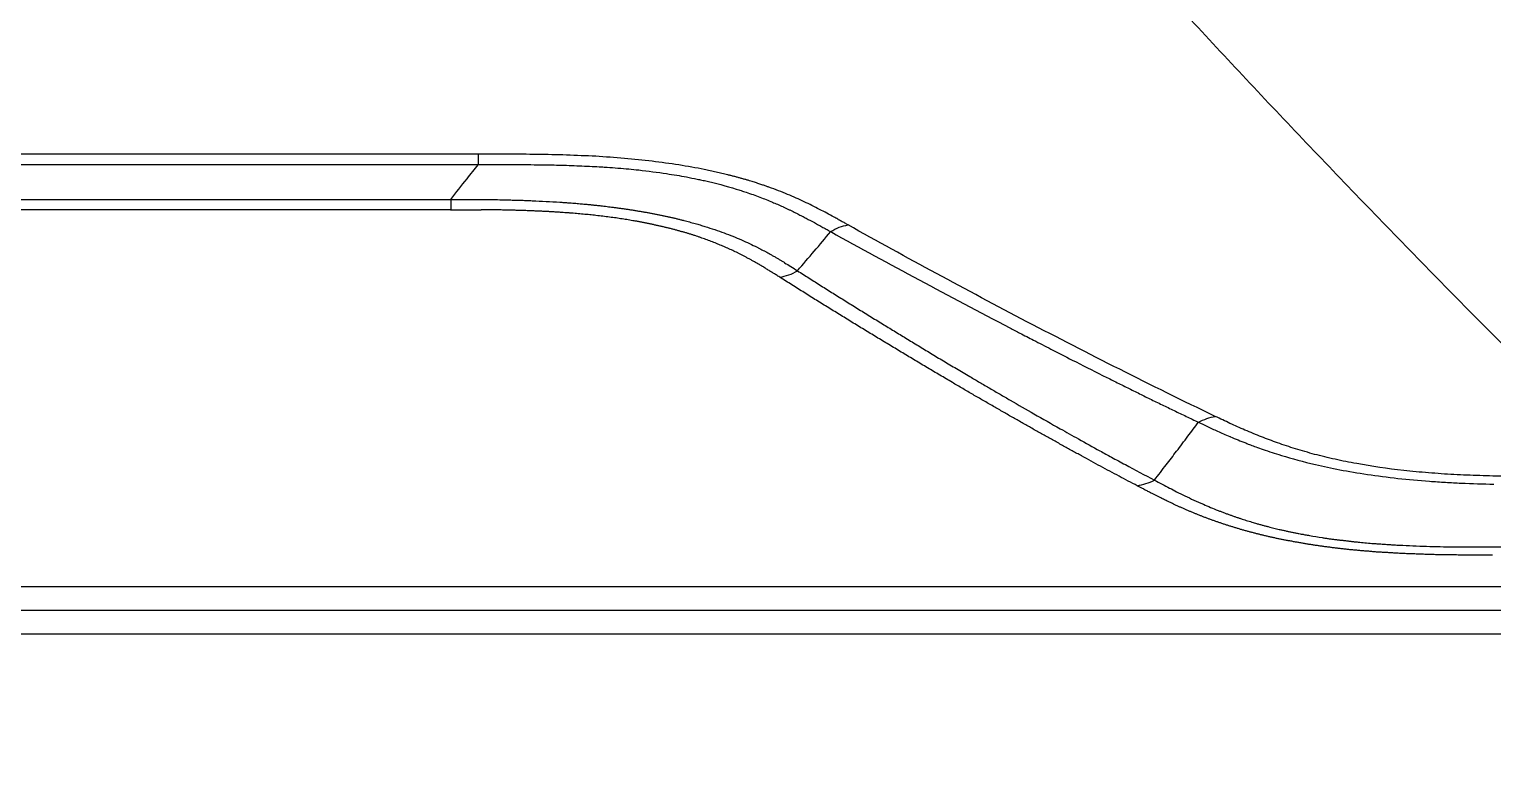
# Model space of a CAD drawing. Extents: x -50 to 28, y -10 to 124.
# Drawn here: x -9.83 to 0.22, y 8.64 to 13.71 of the extents above; entities that cross this region are included whole.
import ezdxf

# ---------------------------------------------------------------- set-up
doc = ezdxf.new("R2010")
doc.units = 0
doc.header["$MEASUREMENT"] = 0
doc.layers.add('GEOMETRY', color=2, linetype='Continuous', lineweight=25)

# ---------------------------------------------------------------- blocks, each defined once
blk = doc.blocks.new('2026 EXCURSION-ENTICE')
at = {"layer": 'GEOMETRY'}
for p, q in [((4.736, -66.073), (0, -66.073)), ((0, -66.145), (4.736, -66.145)), ((0, -66.384), (4.546, -66.384)), ((4.545, -66.455), (0, -66.455)), ((9.425, -68.436), (9.371, -68.409)), ((0, -69.045), (12.68, -69.045)), ((12.812, -69.211), (0, -69.211)), ((12.812, -69.374), (0, -69.374))]:
    blk.add_line(p, q, dxfattribs=at)
for points, knots in [([(36.859, -38.985), (36.859, -39.16), (36.859, -39.51), (36.859, -40.039), (36.859, -40.597), (36.859, -41.376), (36.858, -42.351), (36.855, -43.908), (36.846, -45.823), (36.821, -48.972), (36.769, -52.803), (36.678, -56.674), (36.579, -59.683), (36.498, -61.677), (36.42, -63.302), (36.353, -64.522), (36.286, -65.605), (36.213, -66.66), (36.126, -67.745), (36.035, -68.704), (35.97, -69.315), (35.938, -69.602), (35.924, -69.72), (35.913, -69.815), (35.904, -69.892), (35.896, -69.965), (35.867, -70.204), (35.796, -70.603), (35.662, -71.066), (35.528, -71.427), (35.412, -71.692), (35.284, -71.951), (35.095, -72.286), (34.826, -72.687), (34.456, -73.131), (34.042, -73.535), (33.588, -73.894), (33.1, -74.204), (32.582, -74.462), (32.13, -74.631), (31.76, -74.738), (31.526, -74.793), (31.337, -74.829), (31.218, -74.849), (31.123, -74.863), (31.057, -74.871), (30.985, -74.88), (30.842, -74.897), (30.622, -74.922), (30.243, -74.965), (29.765, -75.015), (29.193, -75.07), (28.615, -75.121), (27.863, -75.183), (26.899, -75.253), (25.76, -75.325), (24.592, -75.39), (22.878, -75.476), (20.508, -75.573), (17.428, -75.669), (14.538, -75.735), (11.889, -75.78), (10.038, -75.803), (8.533, -75.817), (7.442, -75.826), (6.273, -75.833), (4.745, -75.84), (3.208, -75.844), (1.667, -75.846), (0.492, -75.847), (-0.692, -75.847), (-1.866, -75.846), (-3.004, -75.844), (-3.751, -75.842), (-4.118, -75.841)], [0, 0, 0, 0, 0.007135, 0.014269, 0.02154, 0.029849, 0.046032, 0.061236, 0.093305, 0.124037, 0.189519, 0.249403, 0.281787, 0.312156, 0.330735, 0.348033, 0.361973, 0.37493, 0.391119, 0.406315, 0.414161, 0.41614, 0.418084, 0.419011, 0.420045, 0.421239, 0.422007, 0.429856, 0.437694, 0.441616, 0.445539, 0.449461, 0.453383, 0.461225, 0.469067, 0.476909, 0.484751, 0.492594, 0.500437, 0.50828, 0.512202, 0.516124, 0.518085, 0.520047, 0.521015, 0.52201, 0.522757, 0.523955, 0.527873, 0.531772, 0.53951, 0.547462, 0.55518, 0.563151, 0.578208, 0.59453, 0.609664, 0.62587, 0.664452, 0.706296, 0.751407, 0.782189, 0.814248, 0.826805, 0.843537, 0.858702, 0.8744, 0.905792, 0.921312, 0.937214, 0.953632, 0.969569, 0.985025, 1, 1, 1, 1]), ([(-4.118, -75.625), (-3.925, -75.625), (-3.733, -75.626), (-3.347, -75.627), (-3.155, -75.627), (-2.769, -75.628), (-2.576, -75.628), (-2.191, -75.629), (-1.998, -75.629), (-1.035, -75.63), (-0.265, -75.63), (0.698, -75.63), (0.89, -75.63), (1.275, -75.63), (1.468, -75.63), (1.853, -75.629), (2.046, -75.629), (2.432, -75.628), (2.626, -75.628), (3.011, -75.627), (3.204, -75.627), (3.589, -75.626), (3.782, -75.626), (4.359, -75.624), (4.744, -75.623), (5.322, -75.621), (5.515, -75.62), (5.9, -75.618), (6.093, -75.617), (6.478, -75.615), (6.67, -75.614), (6.959, -75.613), (7.055, -75.612), (7.176, -75.611), (7.2, -75.611), (7.247, -75.611), (7.269, -75.611), (7.312, -75.61), (7.332, -75.61), (7.369, -75.61), (7.386, -75.61), (7.433, -75.609), (7.461, -75.609), (7.515, -75.609), (7.542, -75.609), (7.59, -75.608), (7.607, -75.608), (7.644, -75.608), (7.664, -75.608), (7.707, -75.607), (7.729, -75.607), (7.776, -75.607), (7.801, -75.607), (8.017, -75.605), (8.21, -75.603), (8.787, -75.598), (9.172, -75.595), (10.328, -75.583), (11.099, -75.573), (12.641, -75.551), (13.412, -75.538), (14.953, -75.508), (15.724, -75.491), (17.263, -75.454), (18.033, -75.432), (19.572, -75.385), (20.341, -75.359), (21.495, -75.315), (21.88, -75.299), (22.648, -75.266), (23.032, -75.249), (23.608, -75.222), (23.8, -75.213), (24.184, -75.194), (24.376, -75.184), (24.664, -75.169), (24.76, -75.163), (24.95, -75.153), (25.046, -75.148), (25.238, -75.137), (25.334, -75.132), (25.526, -75.121), (25.622, -75.115), (26.486, -75.064), (27.253, -75.013), (28.402, -74.922), (28.785, -74.89), (29.358, -74.837), (29.549, -74.818), (29.836, -74.789), (29.979, -74.775), (30.146, -74.757), (30.23, -74.748), (30.266, -74.744), (30.289, -74.742), (30.301, -74.74), (30.325, -74.738), (30.336, -74.737), (30.353, -74.735), (30.364, -74.733), (30.376, -74.732), (30.406, -74.729), (30.43, -74.726), (30.502, -74.718), (30.549, -74.713), (30.645, -74.702), (30.692, -74.697), (30.788, -74.686), (30.835, -74.68), (30.895, -74.673), (30.907, -74.672), (30.931, -74.669), (30.942, -74.667), (30.965, -74.665), (30.977, -74.663), (31, -74.66), (31.012, -74.659), (31.047, -74.655), (31.07, -74.651), (31.115, -74.645), (31.138, -74.642), (31.253, -74.624), (31.344, -74.608), (31.616, -74.552), (31.795, -74.505), (32.148, -74.393), (32.322, -74.328), (32.831, -74.107), (33.155, -73.924), (33.759, -73.495), (34.039, -73.249), (34.541, -72.706), (34.764, -72.408), (35.144, -71.772), (35.301, -71.435), (35.482, -70.91), (35.533, -70.732), (35.596, -70.461), (35.615, -70.371), (35.639, -70.234), (35.647, -70.188), (35.657, -70.119), (35.661, -70.096), (35.667, -70.051), (35.67, -70.028), (35.676, -69.981), (35.679, -69.958), (35.684, -69.911), (35.687, -69.887), (35.696, -69.815), (35.701, -69.768), (35.718, -69.625), (35.729, -69.529), (35.76, -69.243), (35.781, -69.052), (35.878, -68.097), (35.944, -67.332), (36.03, -66.182), (36.056, -65.798), (36.105, -65.031), (36.128, -64.647), (36.193, -63.495), (36.232, -62.726), (36.302, -61.187), (36.333, -60.419), (36.389, -58.88), (36.414, -58.111), (36.46, -56.573), (36.48, -55.805), (36.516, -54.27), (36.532, -53.502), (36.56, -51.965), (36.572, -51.196), (36.588, -50.041), (36.593, -49.656), (36.602, -48.887), (36.606, -48.501), (36.614, -47.731), (36.617, -47.347), (36.623, -46.576), (36.626, -46.19), (36.631, -45.42), (36.633, -45.035), (36.636, -44.265), (36.638, -43.879), (36.64, -43.108), (36.641, -42.723), (36.642, -41.953), (36.643, -41.568), (36.643, -40.99), (36.643, -40.798), (36.643, -40.509), (36.643, -40.413), (36.643, -40.268), (36.643, -40.22), (36.643, -40.148), (36.643, -40.124), (36.643, -40.079), (36.643, -40.057), (36.643, -40.015), (36.643, -39.995), (36.643, -39.957), (36.643, -39.939), (36.643, -39.886), (36.643, -39.852), (36.643, -39.797), (36.643, -39.778), (36.643, -39.739), (36.643, -39.718), (36.643, -39.674), (36.643, -39.651), (36.643, -39.604), (36.643, -39.579), (36.643, -39.507), (36.643, -39.459), (36.643, -39.364), (36.643, -39.317), (36.643, -39.223), (36.643, -39.176), (36.643, -39.081), (36.643, -39.033), (36.643, -38.985)], [0, 0, 0, 0, 0.007812, 0.007812, 0.015625, 0.015625, 0.023437, 0.023437, 0.03125, 0.03125, 0.0625, 0.0625, 0.070312, 0.070312, 0.078125, 0.078125, 0.085937, 0.085937, 0.09375, 0.09375, 0.101562, 0.101562, 0.109375, 0.109375, 0.125, 0.125, 0.132812, 0.132812, 0.140625, 0.140625, 0.148437, 0.148437, 0.152344, 0.152344, 0.15332, 0.15332, 0.154297, 0.154297, 0.155273, 0.155273, 0.15625, 0.15625, 0.158203, 0.158203, 0.160156, 0.160156, 0.161133, 0.161133, 0.162109, 0.162109, 0.163086, 0.163086, 0.164062, 0.164062, 0.171875, 0.171875, 0.1875, 0.1875, 0.21875, 0.21875, 0.25, 0.25, 0.28125, 0.28125, 0.3125, 0.3125, 0.34375, 0.34375, 0.359375, 0.359375, 0.375, 0.375, 0.382812, 0.382812, 0.390625, 0.390625, 0.394531, 0.394531, 0.398437, 0.398437, 0.402344, 0.402344, 0.40625, 0.40625, 0.4375, 0.4375, 0.453125, 0.453125, 0.460937, 0.460937, 0.464844, 0.466797, 0.467773, 0.468262, 0.468262, 0.46875, 0.46875, 0.469238, 0.469238, 0.469482, 0.469727, 0.469727, 0.470703, 0.470703, 0.472656, 0.472656, 0.474609, 0.474609, 0.476562, 0.476562, 0.477051, 0.477051, 0.477539, 0.477539, 0.478027, 0.478027, 0.478516, 0.478516, 0.479492, 0.479492, 0.480469, 0.480469, 0.484375, 0.484375, 0.492187, 0.492187, 0.5, 0.5, 0.515625, 0.515625, 0.53125, 0.53125, 0.546875, 0.546875, 0.5625, 0.5625, 0.570312, 0.570312, 0.574219, 0.574219, 0.576172, 0.576172, 0.577148, 0.577148, 0.578125, 0.578125, 0.579102, 0.579102, 0.580078, 0.580078, 0.582031, 0.582031, 0.585937, 0.585937, 0.59375, 0.59375, 0.625, 0.625, 0.640625, 0.640625, 0.65625, 0.65625, 0.6875, 0.6875, 0.71875, 0.71875, 0.75, 0.75, 0.78125, 0.78125, 0.8125, 0.8125, 0.84375, 0.84375, 0.859375, 0.859375, 0.875, 0.875, 0.890625, 0.890625, 0.90625, 0.90625, 0.921875, 0.921875, 0.9375, 0.9375, 0.953125, 0.953125, 0.96875, 0.96875, 0.976562, 0.976562, 0.980469, 0.980469, 0.982422, 0.982422, 0.983398, 0.983398, 0.984375, 0.984375, 0.985352, 0.985352, 0.986328, 0.986328, 0.988281, 0.988281, 0.989258, 0.989258, 0.990234, 0.990234, 0.991211, 0.991211, 0.992187, 0.992187, 0.994141, 0.994141, 0.996094, 0.996094, 0.998047, 0.998047, 1, 1, 1, 1]), ([(0, -75.54), (0.179, -75.54), (0.448, -75.54), (0.739, -75.54), (0.862, -75.54), (0.896, -75.54), (0.918, -75.54), (0.93, -75.54), (0.952, -75.54), (0.964, -75.54), (0.989, -75.54), (1.003, -75.54), (1.043, -75.54), (1.072, -75.54), (1.112, -75.54), (1.125, -75.54), (1.149, -75.54), (1.161, -75.54), (1.194, -75.54), (1.217, -75.54), (1.284, -75.54), (1.329, -75.54), (1.463, -75.54), (1.553, -75.54), (1.821, -75.539), (2, -75.539), (2.538, -75.538), (2.896, -75.538), (3.434, -75.537), (3.613, -75.536), (3.973, -75.535), (4.153, -75.535), (4.512, -75.534), (4.691, -75.533), (5.05, -75.532), (5.229, -75.531), (5.588, -75.53), (5.768, -75.529), (6.128, -75.527), (6.307, -75.526), (6.666, -75.524), (6.845, -75.523), (7.047, -75.522), (7.069, -75.522), (7.114, -75.522), (7.136, -75.521), (7.202, -75.521), (7.245, -75.521), (7.308, -75.52), (7.329, -75.52), (7.372, -75.52), (7.394, -75.52), (7.438, -75.519), (7.461, -75.519), (7.506, -75.519), (7.886, -75.516), (8.267, -75.513), (9.343, -75.503), (10.061, -75.496), (11.497, -75.478), (12.215, -75.467), (13.652, -75.443), (14.37, -75.43), (15.805, -75.399), (16.523, -75.382), (17.419, -75.359), (17.598, -75.354), (17.867, -75.346), (17.957, -75.344), (18.091, -75.34), (18.136, -75.339), (18.225, -75.336), (18.269, -75.335), (18.357, -75.332), (18.401, -75.331), (18.489, -75.328), (18.534, -75.327), (18.623, -75.324), (18.668, -75.323), (18.758, -75.32), (18.982, -75.313), (19.206, -75.306), (20.102, -75.277), (20.818, -75.251), (22.252, -75.194), (22.968, -75.163), (24.043, -75.111), (24.401, -75.093), (25.117, -75.054), (25.475, -75.034), (26.55, -74.969), (27.266, -74.921), (28.697, -74.809), (29.412, -74.744), (30.149, -74.666), (30.171, -74.664), (30.216, -74.659), (30.238, -74.657), (30.283, -74.652), (30.306, -74.649), (30.35, -74.644), (30.373, -74.642), (30.417, -74.637), (30.44, -74.635), (30.484, -74.63), (30.507, -74.627), (30.552, -74.622), (30.575, -74.619), (30.62, -74.614), (30.642, -74.612), (30.709, -74.604), (30.754, -74.599), (30.81, -74.592), (30.821, -74.591), (30.843, -74.588), (30.854, -74.587), (30.875, -74.585), (30.886, -74.583), (30.908, -74.581), (30.919, -74.58), (30.941, -74.577), (30.953, -74.576), (30.969, -74.574), (30.975, -74.573), (30.986, -74.571), (30.992, -74.571), (31.002, -74.569), (31.008, -74.569), (31.019, -74.567), (31.025, -74.567), (31.042, -74.564), (31.053, -74.563), (31.111, -74.555), (31.156, -74.548), (31.383, -74.511), (31.563, -74.472), (31.919, -74.375), (32.094, -74.317), (32.609, -74.117), (32.938, -73.947), (33.554, -73.543), (33.84, -73.308), (34.359, -72.785), (34.59, -72.496), (34.988, -71.876), (35.154, -71.545), (35.349, -71.028), (35.406, -70.853), (35.464, -70.63), (35.475, -70.585), (35.496, -70.496), (35.506, -70.451), (35.525, -70.361), (35.533, -70.316), (35.55, -70.226), (35.557, -70.18), (35.571, -70.089), (35.577, -70.044), (35.589, -69.953), (35.594, -69.908), (35.61, -69.774), (35.62, -69.685), (35.635, -69.551), (35.641, -69.507), (35.65, -69.417), (35.655, -69.372), (35.67, -69.239), (35.68, -69.149), (35.764, -68.346), (35.828, -67.63), (35.912, -66.557), (35.938, -66.199), (35.987, -65.482), (36.009, -65.124), (36.052, -64.408), (36.072, -64.049), (36.11, -63.332), (36.129, -62.974), (36.163, -62.257), (36.18, -61.898), (36.203, -61.361), (36.211, -61.182), (36.222, -60.913), (36.226, -60.823), (36.233, -60.644), (36.236, -60.555), (36.247, -60.287), (36.254, -60.108), (36.267, -59.749), (36.274, -59.57), (36.293, -59.033), (36.305, -58.674), (36.34, -57.6), (36.361, -56.884), (36.418, -54.734), (36.448, -53.3), (36.483, -51.15), (36.494, -50.433), (36.507, -49.357), (36.511, -48.999), (36.519, -48.282), (36.522, -47.924), (36.529, -47.207), (36.531, -46.849), (36.537, -46.132), (36.539, -45.773), (36.545, -44.698), (36.548, -43.981), (36.552, -42.547), (36.553, -41.83), (36.553, -40.933), (36.553, -40.754), (36.553, -40.485), (36.553, -40.396), (36.553, -40.261), (36.553, -40.194), (36.553, -40.116), (36.553, -40.082), (36.553, -40.06), (36.553, -40.048), (36.553, -40.026), (36.553, -40.015), (36.553, -39.994), (36.553, -39.983), (36.553, -39.953), (36.553, -39.934), (36.553, -39.896), (36.553, -39.877), (36.553, -39.846), (36.553, -39.836), (36.553, -39.814), (36.553, -39.803), (36.553, -39.702), (36.553, -39.612), (36.553, -39.343), (36.553, -39.164), (36.553, -38.985)], [0, 0, 0, 0, 0.007812, 0.011719, 0.012695, 0.013184, 0.013184, 0.013672, 0.013672, 0.01416, 0.01416, 0.014648, 0.014648, 0.015625, 0.015625, 0.016113, 0.016113, 0.016602, 0.016602, 0.017578, 0.017578, 0.019531, 0.019531, 0.023437, 0.023437, 0.03125, 0.03125, 0.046875, 0.046875, 0.054687, 0.054687, 0.0625, 0.0625, 0.070312, 0.070312, 0.078125, 0.078125, 0.085937, 0.085937, 0.09375, 0.09375, 0.101562, 0.101562, 0.102539, 0.102539, 0.103516, 0.103516, 0.105469, 0.105469, 0.106445, 0.106445, 0.107422, 0.107422, 0.108398, 0.108398, 0.109375, 0.125, 0.125, 0.15625, 0.15625, 0.1875, 0.1875, 0.21875, 0.21875, 0.25, 0.25, 0.257812, 0.257812, 0.261719, 0.261719, 0.263672, 0.263672, 0.265625, 0.265625, 0.267578, 0.267578, 0.269531, 0.269531, 0.271484, 0.271484, 0.273437, 0.28125, 0.28125, 0.3125, 0.3125, 0.34375, 0.34375, 0.359375, 0.359375, 0.375, 0.375, 0.40625, 0.40625, 0.4375, 0.4375, 0.438477, 0.438477, 0.439453, 0.439453, 0.44043, 0.44043, 0.441406, 0.441406, 0.442383, 0.442383, 0.443359, 0.443359, 0.444336, 0.444336, 0.445312, 0.445312, 0.447266, 0.447266, 0.447754, 0.447754, 0.448242, 0.448242, 0.44873, 0.44873, 0.449219, 0.449219, 0.449707, 0.449707, 0.449951, 0.449951, 0.450195, 0.450195, 0.450439, 0.450439, 0.450684, 0.450684, 0.451172, 0.451172, 0.453125, 0.453125, 0.460937, 0.460937, 0.46875, 0.46875, 0.484375, 0.484375, 0.5, 0.5, 0.515625, 0.515625, 0.53125, 0.53125, 0.539062, 0.539062, 0.541016, 0.541016, 0.542969, 0.542969, 0.544922, 0.544922, 0.546875, 0.546875, 0.548828, 0.548828, 0.550781, 0.550781, 0.554687, 0.554687, 0.556641, 0.556641, 0.558594, 0.558594, 0.5625, 0.5625, 0.59375, 0.59375, 0.609375, 0.609375, 0.625, 0.625, 0.640625, 0.640625, 0.65625, 0.65625, 0.671875, 0.671875, 0.679687, 0.679687, 0.683594, 0.683594, 0.6875, 0.6875, 0.695312, 0.695312, 0.703125, 0.703125, 0.71875, 0.71875, 0.75, 0.75, 0.8125, 0.8125, 0.84375, 0.84375, 0.859375, 0.859375, 0.875, 0.875, 0.890625, 0.890625, 0.90625, 0.90625, 0.9375, 0.9375, 0.96875, 0.96875, 0.976562, 0.976562, 0.980469, 0.980469, 0.982422, 0.983398, 0.983887, 0.983887, 0.984375, 0.984375, 0.984863, 0.984863, 0.985352, 0.985352, 0.986328, 0.986328, 0.987305, 0.987305, 0.987793, 0.987793, 0.988281, 0.988281, 0.992187, 0.992187, 1, 1, 1, 1]), ([(0, -75.399), (0.255, -75.399), (0.758, -75.399), (1.505, -75.398), (2.236, -75.397), (2.949, -75.396), (3.646, -75.395), (4.481, -75.392), (5.425, -75.389), (6.856, -75.382), (9.405, -75.364), (12.989, -75.319), (16.595, -75.243), (19.404, -75.16), (21.198, -75.096), (22.609, -75.037), (23.696, -74.987), (24.764, -74.932), (25.851, -74.871), (26.912, -74.803), (27.994, -74.724), (29.052, -74.635), (29.944, -74.547), (30.511, -74.485), (30.779, -74.454), (30.911, -74.438), (31.046, -74.422), (31.223, -74.395), (31.443, -74.353), (31.791, -74.268), (32.218, -74.127), (32.708, -73.906), (33.173, -73.634), (33.607, -73.316), (34.006, -72.954), (34.364, -72.552), (34.678, -72.115), (34.944, -71.647), (35.125, -71.236), (35.243, -70.897), (35.318, -70.639), (35.379, -70.378), (35.414, -70.18), (35.434, -70.047), (35.442, -69.985), (35.45, -69.918), (35.461, -69.827), (35.475, -69.711), (35.495, -69.534), (35.52, -69.313), (35.576, -68.789), (35.654, -67.985), (35.744, -66.914), (35.823, -65.831), (35.89, -64.769), (35.95, -63.695), (36.004, -62.626), (36.054, -61.54), (36.113, -60.128), (36.177, -58.332), (36.259, -55.525), (36.335, -51.922), (36.379, -48.352), (36.4, -45.428), (36.409, -43.277), (36.412, -41.471), (36.412, -40.224), (36.411, -39.515), (36.411, -39.164), (36.411, -38.985)], [0, 0, 0, 0, 0.011101, 0.021959, 0.032572, 0.042941, 0.053066, 0.062947, 0.079322, 0.094251, 0.125331, 0.190435, 0.250486, 0.282601, 0.312909, 0.328779, 0.344158, 0.360326, 0.375407, 0.391619, 0.406655, 0.422722, 0.437903, 0.445751, 0.447588, 0.449629, 0.451566, 0.453521, 0.457428, 0.461331, 0.46914, 0.47695, 0.484759, 0.492568, 0.500376, 0.508185, 0.515994, 0.523803, 0.531611, 0.535517, 0.539423, 0.543317, 0.547218, 0.548183, 0.549172, 0.549945, 0.551125, 0.553168, 0.555032, 0.55892, 0.562849, 0.578024, 0.5941, 0.609728, 0.625356, 0.640468, 0.65663, 0.672021, 0.68788, 0.71823, 0.75035, 0.810334, 0.87533, 0.905972, 0.937827, 0.969083, 0.984709, 0.992188, 1, 1, 1, 1]), ([(9.285, -64.767), (9.547, -65.058), (9.816, -65.349), (10.363, -65.931), (10.641, -66.222), (11.065, -66.66), (11.208, -66.806), (11.495, -67.1), (11.64, -67.247), (11.934, -67.542), (12.083, -67.691), (12.388, -67.989), (12.543, -68.139), (12.705, -68.29)], [0, 0, 0, 0, 0.25, 0.25, 0.5, 0.5, 0.625, 0.625, 0.75, 0.75, 0.875, 0.875, 1, 1, 1, 1]), ([(4.837, -66.073), (4.821, -66.073), (4.805, -66.073), (4.772, -66.073), (4.755, -66.073), (4.736, -66.073)], [0, 0, 0, 0, 0.5, 0.5, 1, 1, 1, 1]), ([(4.546, -66.384), (4.583, -66.337), (4.646, -66.257), (4.71, -66.177), (4.736, -66.145)], [0, 0, 0, 0, 0.591002, 1, 1, 1, 1]), ([(4.82, -66.145), (4.841, -66.145), (4.863, -66.145), (4.905, -66.145), (4.926, -66.145), (4.947, -66.145)], [0, 0, 0, 0, 0.5, 0.5, 1, 1, 1, 1]), ([(5.93, -66.122), (5.867, -66.114), (5.804, -66.108), (5.674, -66.097), (5.608, -66.092), (5.542, -66.088)], [0, 0, 0, 0, 0.5, 0.5, 1, 1, 1, 1]), ([(6.599, -66.256), (6.592, -66.254), (6.579, -66.25), (6.558, -66.244), (6.537, -66.238), (6.515, -66.232), (6.493, -66.226), (6.472, -66.221), (6.444, -66.214), (6.41, -66.205), (6.37, -66.196), (6.329, -66.187), (6.301, -66.181), (6.288, -66.179)], [0, 0, 0, 0, 0.071881, 0.14366, 0.215337, 0.286914, 0.358394, 0.429779, 0.501072, 0.626152, 0.750984, 0.875591, 1, 1, 1, 1]), ([(6.733, -66.3), (6.726, -66.298), (6.712, -66.293), (6.689, -66.285), (6.662, -66.276), (6.632, -66.266), (6.611, -66.26), (6.599, -66.256)], [0, 0, 0, 0, 0.155394, 0.333219, 0.533356, 0.755667, 1, 1, 1, 1]), ([(6.508, -66.313), (6.513, -66.315), (6.525, -66.319), (6.542, -66.324), (6.559, -66.329), (6.57, -66.333), (6.576, -66.335)], [0, 0, 0, 0, 0.251972, 0.502637, 0.751984, 1, 1, 1, 1]), ([(4.546, -66.384), (4.546, -66.386), (4.546, -66.391), (4.546, -66.399), (4.546, -66.408), (4.546, -66.416), (4.546, -66.425), (4.546, -66.433), (4.546, -66.441), (4.546, -66.449), (4.546, -66.453), (4.545, -66.455)], [0, 0, 0, 0, 0.078018, 0.164308, 0.258872, 0.361711, 0.472825, 0.592212, 0.719871, 0.855798, 1, 1, 1, 1]), ([(4.666, -66.384), (4.685, -66.384), (4.725, -66.384), (4.787, -66.385), (4.851, -66.386), (4.895, -66.386), (4.918, -66.387)], [0, 0, 0, 0, 0.231704, 0.475467, 0.731515, 1, 1, 1, 1]), ([(4.911, -66.458), (4.898, -66.457), (4.874, -66.457), (4.836, -66.456), (4.796, -66.456), (4.77, -66.456), (4.756, -66.456)], [0, 0, 0, 0, 0.237091, 0.482773, 0.737069, 1, 1, 1, 1]), ([(5.112, -66.463), (5.101, -66.463), (5.079, -66.462), (5.046, -66.461), (5.013, -66.46), (4.979, -66.459), (4.945, -66.458), (4.922, -66.458), (4.911, -66.458)], [0, 0, 0, 0, 0.161798, 0.325512, 0.491167, 0.658785, 0.828389, 1, 1, 1, 1]), ([(4.918, -66.387), (4.928, -66.387), (4.951, -66.388), (4.986, -66.389), (5.024, -66.39), (5.064, -66.391), (5.092, -66.392), (5.106, -66.393)], [0, 0, 0, 0, 0.171653, 0.35745, 0.55743, 0.771616, 1, 1, 1, 1]), ([(5.27, -66.471), (5.261, -66.471), (5.244, -66.47), (5.219, -66.468), (5.193, -66.467), (5.166, -66.466), (5.139, -66.465), (5.121, -66.464), (5.112, -66.463)], [0, 0, 0, 0, 0.16043, 0.323323, 0.488704, 0.656596, 0.827021, 1, 1, 1, 1]), ([(5.411, -66.482), (5.404, -66.481), (5.388, -66.48), (5.365, -66.478), (5.341, -66.476), (5.318, -66.475), (5.294, -66.473), (5.278, -66.472), (5.27, -66.471)], [0, 0, 0, 0, 0.1643422, 0.3295804, 0.4957403, 0.6628471, 0.8309255, 1, 1, 1, 1]), ([(5.295, -66.403), (5.304, -66.404), (5.322, -66.405), (5.348, -66.407), (5.372, -66.409), (5.395, -66.41), (5.415, -66.412), (5.434, -66.414), (5.451, -66.415), (5.467, -66.417), (5.477, -66.418), (5.481, -66.418)], [0, 0, 0, 0, 0.147725, 0.286279, 0.415659, 0.535873, 0.646932, 0.748853, 0.841657, 0.925365, 1, 1, 1, 1]), ([(5.481, -66.418), (5.489, -66.419), (5.506, -66.42), (5.53, -66.423), (5.554, -66.425), (5.577, -66.428), (5.599, -66.43), (5.62, -66.433), (5.641, -66.436), (5.655, -66.437), (5.662, -66.438)], [0, 0, 0, 0, 0.136355, 0.269443, 0.399261, 0.525812, 0.649122, 0.769233, 0.886181, 1, 1, 1, 1]), ([(5.662, -66.438), (5.67, -66.439), (5.687, -66.442), (5.713, -66.445), (5.738, -66.449), (5.763, -66.452), (5.787, -66.456), (5.812, -66.46), (5.836, -66.464), (5.86, -66.468), (5.884, -66.472), (5.907, -66.476), (5.93, -66.481), (5.953, -66.485), (5.976, -66.49), (5.991, -66.493), (5.998, -66.494)], [0, 0, 0, 0, 0.072687, 0.145116, 0.217303, 0.289267, 0.361024, 0.432591, 0.503982, 0.575213, 0.646298, 0.71725, 0.788085, 0.858813, 0.929448, 1, 1, 1, 1]), ([(6.827, -66.434), (6.833, -66.437), (6.845, -66.442), (6.863, -66.451), (6.881, -66.459), (6.898, -66.467), (6.915, -66.476), (6.925, -66.481), (6.931, -66.484)], [0, 0, 0, 0, 0.171656, 0.341378, 0.509098, 0.674773, 0.838395, 1, 1, 1, 1]), ([(7.08, -66.453), (7.063, -66.444), (7.046, -66.435), (7.011, -66.418), (6.993, -66.409), (6.975, -66.4)], [0, 0, 0, 0, 0.5, 0.5, 1, 1, 1, 1]), ([(7.18, -66.506), (7.163, -66.497), (7.147, -66.488), (7.114, -66.47), (7.097, -66.462), (7.08, -66.453)], [0, 0, 0, 0, 0.5, 0.5, 1, 1, 1, 1]), ([(5.544, -66.495), (5.537, -66.494), (5.522, -66.493), (5.501, -66.49), (5.479, -66.488), (5.456, -66.486), (5.434, -66.484), (5.419, -66.483), (5.411, -66.482)], [0, 0, 0, 0, 0.165097, 0.330785, 0.497092, 0.664046, 0.831673, 1, 1, 1, 1]), ([(5.807, -66.532), (5.8, -66.531), (5.786, -66.529), (5.766, -66.525), (5.745, -66.522), (5.724, -66.519), (5.703, -66.515), (5.674, -66.511), (5.637, -66.506), (5.591, -66.5), (5.56, -66.497), (5.544, -66.495)], [0, 0, 0, 0, 0.080769, 0.1616, 0.24251, 0.323514, 0.404626, 0.485863, 0.654691, 0.826024, 1, 1, 1, 1]), ([(5.922, -66.554), (5.914, -66.552), (5.899, -66.549), (5.876, -66.545), (5.853, -66.54), (5.83, -66.536), (5.814, -66.533), (5.807, -66.532)], [0, 0, 0, 0, 0.203041, 0.404512, 0.60446, 0.802939, 1, 1, 1, 1]), ([(6.135, -66.607), (6.129, -66.605), (6.115, -66.601), (6.094, -66.595), (6.073, -66.589), (6.052, -66.584), (6.031, -66.579), (6.009, -66.574), (5.988, -66.568), (5.966, -66.564), (5.944, -66.559), (5.929, -66.556), (5.922, -66.554)], [0, 0, 0, 0, 0.101909, 0.203331, 0.30429, 0.404809, 0.50491, 0.604618, 0.703956, 0.80295, 0.901623, 1, 1, 1, 1]), ([(5.998, -66.494), (6.005, -66.496), (6.019, -66.499), (6.041, -66.503), (6.062, -66.508), (6.084, -66.513), (6.105, -66.518), (6.127, -66.524), (6.141, -66.527), (6.148, -66.529)], [0, 0, 0, 0, 0.136593, 0.275225, 0.415923, 0.558719, 0.703642, 0.850725, 1, 1, 1, 1]), ([(6.148, -66.529), (6.155, -66.531), (6.168, -66.534), (6.187, -66.539), (6.206, -66.545), (6.225, -66.55), (6.243, -66.555), (6.26, -66.56), (6.277, -66.565), (6.288, -66.569), (6.293, -66.57)], [0, 0, 0, 0, 0.1312323, 0.2606892, 0.3883699, 0.5142722, 0.6383922, 0.7607248, 0.8812633, 1, 1, 1, 1]), ([(6.931, -66.484), (6.941, -66.489), (6.95, -66.494), (6.97, -66.504), (6.979, -66.509), (7.008, -66.524), (7.027, -66.534), (7.045, -66.544)], [0, 0, 0, 0, 0.25, 0.25, 0.5, 0.5, 1, 1, 1, 1]), ([(7.045, -66.544), (7.055, -66.55), (7.065, -66.555), (7.084, -66.566), (7.094, -66.571), (7.113, -66.582), (7.123, -66.587), (7.141, -66.597), (7.15, -66.602), (7.157, -66.606)], [0, 0, 0, 0, 0.25, 0.25, 0.5, 0.5, 0.75, 0.75, 1, 1, 1, 1]), ([(7.23, -66.534), (7.222, -66.53), (7.213, -66.525), (7.197, -66.515), (7.188, -66.511), (7.18, -66.506)], [0, 0, 0, 0, 0.5, 0.5, 1, 1, 1, 1]), ([(7.276, -66.56), (7.27, -66.556), (7.262, -66.552), (7.247, -66.543), (7.238, -66.539), (7.23, -66.534)], [0, 0, 0, 0, 0.5, 0.5, 1, 1, 1, 1]), ([(6.327, -66.67), (6.321, -66.667), (6.309, -66.663), (6.29, -66.656), (6.272, -66.65), (6.253, -66.643), (6.234, -66.637), (6.215, -66.63), (6.195, -66.624), (6.175, -66.618), (6.156, -66.612), (6.142, -66.608), (6.135, -66.607)], [0, 0, 0, 0, 0.102343, 0.204116, 0.305336, 0.406022, 0.506193, 0.605868, 0.705066, 0.803808, 0.902112, 1, 1, 1, 1]), ([(6.432, -66.712), (6.426, -66.71), (6.415, -66.705), (6.398, -66.698), (6.381, -66.691), (6.363, -66.684), (6.345, -66.677), (6.333, -66.672), (6.327, -66.67)], [0, 0, 0, 0, 0.168036, 0.335493, 0.502395, 0.668764, 0.834624, 1, 1, 1, 1]), ([(6.535, -66.761), (6.529, -66.758), (6.518, -66.752), (6.501, -66.744), (6.484, -66.736), (6.467, -66.728), (6.449, -66.72), (6.438, -66.715), (6.432, -66.712)], [0, 0, 0, 0, 0.171752, 0.341447, 0.509101, 0.674732, 0.838359, 1, 1, 1, 1]), ([(6.629, -66.811), (6.623, -66.808), (6.61, -66.801), (6.591, -66.79), (6.573, -66.78), (6.554, -66.77), (6.541, -66.764), (6.535, -66.761)], [0, 0, 0, 0, 0.207539, 0.41129, 0.611271, 0.807501, 1, 1, 1, 1]), ([(6.651, -66.713), (6.657, -66.716), (6.668, -66.722), (6.685, -66.73), (6.701, -66.739), (6.718, -66.748), (6.734, -66.757), (6.744, -66.763), (6.75, -66.766)], [0, 0, 0, 0, 0.164736, 0.330291, 0.496631, 0.663718, 0.831518, 1, 1, 1, 1]), ([(6.75, -66.766), (6.756, -66.77), (6.77, -66.777), (6.789, -66.788), (6.807, -66.799), (6.824, -66.809), (6.849, -66.825), (6.884, -66.847), (6.913, -66.865), (6.929, -66.875)], [0, 0, 0, 0, 0.1064, 0.209264, 0.308586, 0.404371, 0.496626, 0.736105, 1, 1, 1, 1]), ([(6.672, -66.836), (6.665, -66.832), (6.651, -66.823), (6.636, -66.815), (6.629, -66.811)], [0, 0, 0, 0, 0.508641, 1, 1, 1, 1]), ([(6.717, -66.863), (6.71, -66.859), (6.695, -66.849), (6.679, -66.84), (6.672, -66.836)], [0, 0, 0, 0, 0.513487, 1, 1, 1, 1]), ([(6.762, -66.891), (6.754, -66.886), (6.739, -66.877), (6.725, -66.868), (6.717, -66.863)], [0, 0, 0, 0, 0.5238901, 1, 1, 1, 1]), ([(6.929, -66.875), (6.956, -66.892), (7.01, -66.926), (7.091, -66.978), (7.174, -67.03), (7.257, -67.082), (7.341, -67.134), (7.426, -67.187), (7.484, -67.222), (7.512, -67.24)], [0, 0, 0, 0, 0.140202, 0.281146, 0.42291, 0.565599, 0.709312, 0.854113, 1, 1, 1, 1]), ([(6.807, -66.919), (6.799, -66.914), (6.784, -66.904), (6.768, -66.895), (6.762, -66.891)], [0, 0, 0, 0, 0.557248, 1, 1, 1, 1]), ([(7.993, -67.643), (7.965, -67.626), (7.907, -67.592), (7.822, -67.542), (7.737, -67.491), (7.652, -67.44), (7.567, -67.389), (7.482, -67.337), (7.397, -67.286), (7.312, -67.234), (7.228, -67.182), (7.143, -67.13), (7.059, -67.078), (6.975, -67.025), (6.891, -66.972), (6.835, -66.937), (6.807, -66.919)], [0, 0, 0, 0, 0.070179, 0.14055, 0.211111, 0.281864, 0.352809, 0.423946, 0.495276, 0.566799, 0.638514, 0.710423, 0.782526, 0.854823, 0.927314, 1, 1, 1, 1]), ([(7.512, -67.24), (7.539, -67.256), (7.593, -67.289), (7.675, -67.339), (7.759, -67.39), (7.844, -67.442), (7.932, -67.495), (8.022, -67.548), (8.083, -67.584), (8.114, -67.602)], [0, 0, 0, 0, 0.134558, 0.271913, 0.412032, 0.5549, 0.700512, 0.848873, 1, 1, 1, 1]), ([(8.388, -67.267), (8.411, -67.279), (8.465, -67.308), (8.559, -67.356), (8.679, -67.418), (8.837, -67.499), (8.956, -67.559), (9.025, -67.594)], [0, 0, 0, 0, 0.109926, 0.25865, 0.446127, 0.676451, 1, 1, 1, 1]), ([(9.8, -67.876), (9.576, -67.769), (9.358, -67.661), (8.928, -67.444), (8.716, -67.335), (8.506, -67.225)], [0, 0, 0, 0, 0.5, 0.5, 1, 1, 1, 1]), ([(8.615, -68), (8.592, -67.988), (8.548, -67.963), (8.48, -67.924), (8.412, -67.886), (8.344, -67.847), (8.275, -67.807), (8.205, -67.767), (8.135, -67.726), (8.064, -67.685), (8.017, -67.657), (7.993, -67.643)], [0, 0, 0, 0, 0.105447, 0.212308, 0.320585, 0.430278, 0.541387, 0.653914, 0.767858, 0.88322, 1, 1, 1, 1]), ([(8.114, -67.602), (8.136, -67.616), (8.182, -67.643), (8.251, -67.683), (8.321, -67.724), (8.368, -67.751), (8.391, -67.765)], [0, 0, 0, 0, 0.246622, 0.495475, 0.746591, 1, 1, 1, 1]), ([(9.025, -67.594), (9.052, -67.607), (9.106, -67.634), (9.188, -67.675), (9.269, -67.715), (9.351, -67.756), (9.434, -67.796), (9.517, -67.836), (9.6, -67.876), (9.656, -67.903), (9.684, -67.916)], [0, 0, 0, 0, 0.124964, 0.249912, 0.374853, 0.4998, 0.624769, 0.749777, 0.874846, 1, 1, 1, 1]), ([(9.901, -67.924), (9.884, -67.916), (9.868, -67.908), (9.834, -67.893), (9.817, -67.884), (9.8, -67.876)], [0, 0, 0, 0, 0.5, 0.5, 1, 1, 1, 1]), ([(9.534, -68.116), (9.56, -68.082), (9.61, -68.015), (9.66, -67.949), (9.684, -67.916)], [0, 0, 0, 0, 0.515277, 1, 1, 1, 1]), ([(9.816, -67.978), (9.829, -67.983), (9.857, -67.996), (9.885, -68.008), (9.9, -68.015)], [0, 0, 0, 0, 0.4739255, 1, 1, 1, 1]), ([(10.004, -67.97), (9.987, -67.962), (9.969, -67.955), (9.935, -67.939), (9.918, -67.932), (9.901, -67.924)], [0, 0, 0, 0, 0.5, 0.5, 1, 1, 1, 1]), ([(9.264, -68.353), (9.243, -68.343), (9.201, -68.32), (9.138, -68.287), (9.075, -68.253), (9.011, -68.219), (8.946, -68.184), (8.881, -68.148), (8.815, -68.112), (8.749, -68.075), (8.682, -68.038), (8.637, -68.013), (8.615, -68)], [0, 0, 0, 0, 0.0936397, 0.1886906, 0.2851535, 0.3830294, 0.482319, 0.5830231, 0.6851426, 0.7886781, 0.8936303, 1, 1, 1, 1]), ([(10.01, -68.059), (10.015, -68.062), (10.026, -68.066), (10.038, -68.07), (10.043, -68.072)], [0, 0, 0, 0, 0.502552, 1, 1, 1, 1]), ([(10.482, -68.137), (10.438, -68.125), (10.394, -68.112), (10.309, -68.086), (10.268, -68.073), (10.228, -68.058)], [0, 0, 0, 0, 0.5, 0.5, 1, 1, 1, 1]), ([(9.007, -68.113), (9.034, -68.128), (9.091, -68.159), (9.15, -68.191), (9.182, -68.208)], [0, 0, 0, 0, 0.455488, 1, 1, 1, 1]), ([(9.382, -68.315), (9.409, -68.279), (9.46, -68.213), (9.51, -68.147), (9.534, -68.116)], [0, 0, 0, 0, 0.5337332, 1, 1, 1, 1]), ([(10.772, -68.201), (10.721, -68.192), (10.671, -68.182), (10.575, -68.16), (10.528, -68.149), (10.482, -68.137)], [0, 0, 0, 0, 0.5, 0.5, 1, 1, 1, 1]), ([(11.797, -68.288), (11.767, -68.287), (11.737, -68.287), (11.677, -68.285), (11.647, -68.284), (11.618, -68.283)], [0, 0, 0, 0, 0.5, 0.5, 1, 1, 1, 1]), ([(9.325, -68.386), (9.317, -68.381), (9.296, -68.37), (9.275, -68.36), (9.264, -68.353)], [0, 0, 0, 0, 0.43411, 1, 1, 1, 1]), ([(9.371, -68.409), (9.364, -68.405), (9.348, -68.398), (9.333, -68.39), (9.325, -68.386)], [0, 0, 0, 0, 0.481247, 1, 1, 1, 1]), ([(9.486, -68.369), (9.502, -68.377), (9.536, -68.395), (9.572, -68.413), (9.591, -68.422)], [0, 0, 0, 0, 0.467491, 1, 1, 1, 1]), ([(9.476, -68.461), (9.468, -68.457), (9.45, -68.449), (9.434, -68.441), (9.425, -68.436)], [0, 0, 0, 0, 0.491395, 1, 1, 1, 1]), ([(9.596, -68.516), (9.589, -68.513), (9.576, -68.508), (9.556, -68.499), (9.537, -68.49), (9.517, -68.481), (9.496, -68.471), (9.483, -68.465), (9.476, -68.461)], [0, 0, 0, 0, 0.158159, 0.319708, 0.484657, 0.653016, 0.824794, 1, 1, 1, 1]), ([(9.654, -68.541), (9.648, -68.538), (9.635, -68.533), (9.615, -68.525), (9.602, -68.519), (9.596, -68.516)], [0, 0, 0, 0, 0.329001, 0.662326, 1, 1, 1, 1]), ([(9.712, -68.564), (9.706, -68.562), (9.693, -68.557), (9.673, -68.549), (9.661, -68.544), (9.654, -68.541)], [0, 0, 0, 0, 0.328977, 0.6623, 1, 1, 1, 1]), ([(9.985, -68.656), (9.978, -68.654), (9.963, -68.649), (9.942, -68.643), (9.92, -68.636), (9.899, -68.63), (9.878, -68.623), (9.856, -68.616), (9.835, -68.609), (9.815, -68.602), (9.794, -68.595), (9.773, -68.587), (9.753, -68.58), (9.732, -68.572), (9.719, -68.567), (9.712, -68.564)], [0, 0, 0, 0, 0.073832, 0.14814, 0.222934, 0.298225, 0.374026, 0.450346, 0.527196, 0.604587, 0.682529, 0.761031, 0.840105, 0.919758, 1, 1, 1, 1]), ([(9.819, -68.523), (9.826, -68.525), (9.84, -68.531), (9.862, -68.539), (9.883, -68.547), (9.904, -68.554), (9.924, -68.562), (9.944, -68.569), (9.964, -68.575), (9.984, -68.582), (10.003, -68.588), (10.022, -68.594), (10.041, -68.6), (10.059, -68.605), (10.071, -68.609), (10.077, -68.61)], [0, 0, 0, 0, 0.090398, 0.178309, 0.263825, 0.347026, 0.42798, 0.506743, 0.583365, 0.657886, 0.73034, 0.800757, 0.86916, 0.935569, 1, 1, 1, 1]), ([(10.301, -68.731), (10.293, -68.729), (10.278, -68.726), (10.254, -68.722), (10.231, -68.717), (10.208, -68.712), (10.185, -68.707), (10.163, -68.702), (10.14, -68.696), (10.117, -68.691), (10.095, -68.685), (10.073, -68.68), (10.051, -68.674), (10.029, -68.668), (10.007, -68.662), (9.992, -68.658), (9.985, -68.656)], [0, 0, 0, 0, 0.069341, 0.138949, 0.208837, 0.27902, 0.349511, 0.420325, 0.491474, 0.562971, 0.634831, 0.707065, 0.779687, 0.852708, 0.926142, 1, 1, 1, 1]), ([(10.077, -68.61), (10.085, -68.613), (10.1, -68.617), (10.122, -68.623), (10.143, -68.629), (10.164, -68.634), (10.184, -68.639), (10.203, -68.644), (10.221, -68.648), (10.233, -68.651), (10.239, -68.653)], [0, 0, 0, 0, 0.146869, 0.287445, 0.421759, 0.549834, 0.671686, 0.787326, 0.896762, 1, 1, 1, 1]), ([(10.239, -68.653), (10.246, -68.654), (10.261, -68.658), (10.284, -68.663), (10.306, -68.668), (10.329, -68.673), (10.351, -68.677), (10.367, -68.68), (10.374, -68.682)], [0, 0, 0, 0, 0.170594, 0.339616, 0.507067, 0.67295, 0.837262, 1, 1, 1, 1]), ([(10.374, -68.682), (10.38, -68.683), (10.393, -68.685), (10.418, -68.69), (10.437, -68.693), (10.448, -68.695)], [0, 0, 0, 0, 0.228205, 0.5615616, 1, 1, 1, 1]), ([(10.476, -68.761), (10.467, -68.759), (10.45, -68.757), (10.425, -68.753), (10.4, -68.749), (10.375, -68.744), (10.35, -68.74), (10.326, -68.735), (10.309, -68.732), (10.301, -68.731)], [0, 0, 0, 0, 0.143091, 0.286052, 0.428914, 0.571708, 0.714467, 0.85722, 1, 1, 1, 1]), ([(10.659, -68.785), (10.65, -68.784), (10.632, -68.782), (10.606, -68.779), (10.58, -68.775), (10.553, -68.772), (10.527, -68.768), (10.502, -68.765), (10.485, -68.762), (10.476, -68.761)], [0, 0, 0, 0, 0.142784, 0.28554, 0.4283, 0.571095, 0.713956, 0.856914, 1, 1, 1, 1]), ([(10.535, -68.709), (10.543, -68.711), (10.558, -68.713), (10.582, -68.717), (10.607, -68.72), (10.632, -68.723), (10.657, -68.726), (10.682, -68.729), (10.699, -68.731), (10.707, -68.732)], [0, 0, 0, 0, 0.140268, 0.281393, 0.423372, 0.566213, 0.709926, 0.854518, 1, 1, 1, 1]), ([(10.848, -68.803), (10.838, -68.803), (10.82, -68.801), (10.793, -68.799), (10.766, -68.796), (10.739, -68.794), (10.712, -68.791), (10.685, -68.788), (10.668, -68.786), (10.659, -68.785)], [0, 0, 0, 0, 0.144417, 0.288269, 0.431581, 0.574383, 0.716701, 0.858564, 1, 1, 1, 1]), ([(10.707, -68.732), (10.715, -68.733), (10.731, -68.735), (10.756, -68.738), (10.773, -68.739), (10.782, -68.74)], [0, 0, 0, 0, 0.310252, 0.643588, 1, 1, 1, 1]), ([(10.875, -68.749), (10.884, -68.749), (10.903, -68.751), (10.931, -68.753), (10.962, -68.755), (10.995, -68.757), (11.03, -68.76), (11.054, -68.761), (11.066, -68.761)], [0, 0, 0, 0, 0.141827, 0.293583, 0.455273, 0.626902, 0.808476, 1, 1, 1, 1]), ([(11.438, -68.773), (11.45, -68.773), (11.474, -68.773), (11.508, -68.773), (11.54, -68.774), (11.571, -68.774), (11.6, -68.774), (11.649, -68.774), (11.721, -68.774), (11.784, -68.774), (11.817, -68.774)], [0, 0, 0, 0, 0.095243, 0.185683, 0.27132, 0.352157, 0.428198, 0.499446, 0.739297, 1, 1, 1, 1]), ([(11.041, -68.816), (11.032, -68.816), (11.013, -68.815), (10.985, -68.813), (10.957, -68.811), (10.929, -68.81), (10.902, -68.808), (10.875, -68.806), (10.857, -68.804), (10.848, -68.803)], [0, 0, 0, 0, 0.145635, 0.290307, 0.434037, 0.576849, 0.718765, 0.859807, 1, 1, 1, 1]), ([(11.239, -68.825), (11.227, -68.824), (11.205, -68.823), (11.171, -68.822), (11.138, -68.821), (11.105, -68.82), (11.073, -68.818), (11.052, -68.817), (11.041, -68.816)], [0, 0, 0, 0, 0.171865, 0.341618, 0.509283, 0.674884, 0.838447, 1, 1, 1, 1]), ([(11.431, -68.829), (11.418, -68.828), (11.391, -68.828), (11.352, -68.827), (11.313, -68.827), (11.276, -68.826), (11.251, -68.825), (11.239, -68.825)], [0, 0, 0, 0, 0.208912, 0.413345, 0.613321, 0.808864, 1, 1, 1, 1]), ([(11.536, -68.83), (11.518, -68.83), (11.483, -68.829), (11.448, -68.829), (11.431, -68.829)], [0, 0, 0, 0, 0.5122266, 1, 1, 1, 1]), ([(11.595, -68.83), (11.585, -68.83), (11.565, -68.83), (11.546, -68.83), (11.536, -68.83)], [0, 0, 0, 0, 0.509513, 1, 1, 1, 1]), ([(11.706, -68.83), (11.687, -68.83), (11.649, -68.83), (11.612, -68.83), (11.595, -68.83)], [0, 0, 0, 0, 0.530591, 1, 1, 1, 1])]:
    blk.add_open_spline(points, degree=3, knots=knots, dxfattribs=at)
for points in [[(4.736, -66.075), (4.736, -66.074), (4.736, -66.074), (4.736, -66.073)], [(4.938, -66.073), (4.904, -66.073), (4.87, -66.073), (4.837, -66.073)], [(5.14, -66.075), (5.072, -66.074), (5.005, -66.074), (4.938, -66.073)], [(4.736, -66.145), (4.736, -66.114), (4.736, -66.089), (4.736, -66.075)], [(4.736, -66.145), (4.747, -66.145), (4.757, -66.145), (4.767, -66.145)], [(4.767, -66.145), (4.785, -66.145), (4.803, -66.145), (4.82, -66.145)], [(4.947, -66.145), (5.013, -66.145), (5.079, -66.145), (5.145, -66.146)], [(5.342, -66.08), (5.274, -66.077), (5.207, -66.076), (5.14, -66.075)], [(5.145, -66.146), (5.178, -66.146), (5.21, -66.147), (5.242, -66.147)], [(5.242, -66.147), (5.263, -66.148), (5.284, -66.148), (5.305, -66.149)], [(5.305, -66.149), (5.329, -66.149), (5.353, -66.15), (5.377, -66.151)], [(5.542, -66.088), (5.475, -66.085), (5.408, -66.082), (5.342, -66.08)], [(5.377, -66.151), (5.424, -66.153), (5.471, -66.155), (5.518, -66.157)], [(5.518, -66.157), (5.539, -66.158), (5.56, -66.159), (5.581, -66.161)], [(5.581, -66.161), (5.594, -66.161), (5.608, -66.162), (5.621, -66.163)], [(5.621, -66.163), (5.671, -66.167), (5.72, -66.171), (5.769, -66.175)], [(6.288, -66.179), (6.175, -66.156), (6.055, -66.137), (5.93, -66.122)], [(5.769, -66.175), (5.792, -66.178), (5.815, -66.18), (5.838, -66.182)], [(5.838, -66.182), (5.903, -66.189), (5.967, -66.198), (6.029, -66.207)], [(6.029, -66.207), (6.076, -66.214), (6.122, -66.222), (6.166, -66.23)], [(6.166, -66.23), (6.191, -66.235), (6.216, -66.24), (6.24, -66.245)], [(6.24, -66.245), (6.25, -66.247), (6.261, -66.249), (6.271, -66.251)], [(6.271, -66.251), (6.277, -66.253), (6.283, -66.254), (6.289, -66.255)], [(6.289, -66.255), (6.366, -66.273), (6.439, -66.292), (6.508, -66.313)], [(6.576, -66.335), (6.608, -66.346), (6.64, -66.357), (6.671, -66.369)], [(6.671, -66.369), (6.7, -66.38), (6.728, -66.391), (6.756, -66.403)], [(6.861, -66.35), (6.82, -66.333), (6.778, -66.316), (6.733, -66.3)], [(6.975, -66.4), (6.939, -66.383), (6.901, -66.366), (6.861, -66.35)], [(4.545, -66.455), (4.582, -66.455), (4.619, -66.455), (4.655, -66.455)], [(4.546, -66.384), (4.56, -66.384), (4.575, -66.384), (4.59, -66.384)], [(4.59, -66.384), (4.615, -66.384), (4.64, -66.384), (4.666, -66.384)], [(4.655, -66.455), (4.689, -66.455), (4.723, -66.455), (4.756, -66.456)], [(5.106, -66.393), (5.17, -66.396), (5.233, -66.399), (5.295, -66.403)], [(6.756, -66.403), (6.78, -66.413), (6.804, -66.423), (6.827, -66.434)], [(6.293, -66.57), (6.316, -66.577), (6.338, -66.585), (6.36, -66.592)], [(7.157, -66.606), (7.195, -66.582), (7.235, -66.566), (7.276, -66.56)], [(7.884, -66.894), (7.679, -66.783), (7.476, -66.671), (7.276, -66.56)], [(6.36, -66.592), (6.382, -66.599), (6.403, -66.607), (6.424, -66.615)], [(6.424, -66.615), (6.445, -66.622), (6.465, -66.63), (6.485, -66.638)], [(6.485, -66.638), (6.505, -66.646), (6.524, -66.654), (6.543, -66.663)], [(6.543, -66.663), (6.562, -66.671), (6.581, -66.679), (6.599, -66.688)], [(6.929, -66.875), (7.006, -66.785), (7.082, -66.696), (7.157, -66.606)], [(7.157, -66.606), (7.357, -66.717), (7.56, -66.828), (7.765, -66.938)], [(6.599, -66.688), (6.617, -66.696), (6.634, -66.705), (6.651, -66.713)], [(6.807, -66.919), (6.849, -66.913), (6.89, -66.898), (6.929, -66.875)], [(7.765, -66.938), (7.97, -67.048), (8.178, -67.158), (8.388, -67.267)], [(8.506, -67.225), (8.296, -67.115), (8.089, -67.005), (7.884, -66.894)], [(8.391, -67.765), (8.445, -67.796), (8.5, -67.828), (8.554, -67.859)], [(8.554, -67.859), (8.614, -67.893), (8.674, -67.927), (8.734, -67.961)], [(9.684, -67.916), (9.722, -67.897), (9.761, -67.883), (9.8, -67.876)], [(8.734, -67.961), (8.775, -67.984), (8.817, -68.008), (8.859, -68.031)], [(9.684, -67.916), (9.704, -67.926), (9.724, -67.935), (9.743, -67.944)], [(9.743, -67.944), (9.767, -67.955), (9.791, -67.967), (9.816, -67.978)], [(10.061, -67.994), (10.042, -67.986), (10.023, -67.978), (10.004, -67.97)], [(8.859, -68.031), (8.908, -68.058), (8.958, -68.086), (9.007, -68.113)], [(9.9, -68.015), (9.902, -68.015), (9.903, -68.016), (9.904, -68.016)], [(9.904, -68.016), (9.938, -68.031), (9.974, -68.045), (10.01, -68.059)], [(10.043, -68.072), (10.055, -68.077), (10.067, -68.081), (10.079, -68.086)], [(10.118, -68.017), (10.099, -68.01), (10.08, -68.002), (10.061, -67.994)], [(10.228, -68.058), (10.191, -68.045), (10.154, -68.031), (10.118, -68.017)], [(10.079, -68.086), (10.095, -68.091), (10.111, -68.097), (10.128, -68.103)], [(10.128, -68.103), (10.169, -68.117), (10.21, -68.131), (10.254, -68.144)], [(10.254, -68.144), (10.327, -68.167), (10.405, -68.188), (10.488, -68.207)], [(9.182, -68.208), (9.248, -68.244), (9.314, -68.279), (9.382, -68.315)], [(10.488, -68.207), (10.542, -68.22), (10.598, -68.232), (10.656, -68.243)], [(10.656, -68.243), (10.717, -68.254), (10.78, -68.265), (10.845, -68.275)], [(11.095, -68.248), (10.983, -68.236), (10.875, -68.22), (10.772, -68.201)], [(10.845, -68.275), (10.913, -68.285), (10.984, -68.294), (11.055, -68.302)], [(11.266, -68.264), (11.208, -68.26), (11.151, -68.254), (11.095, -68.248)], [(11.44, -68.276), (11.382, -68.273), (11.323, -68.269), (11.266, -68.264)], [(11.618, -68.283), (11.558, -68.282), (11.499, -68.279), (11.44, -68.276)], [(9.264, -68.353), (9.304, -68.346), (9.343, -68.333), (9.382, -68.315)], [(9.382, -68.315), (9.399, -68.324), (9.417, -68.333), (9.435, -68.343)], [(9.435, -68.343), (9.452, -68.352), (9.469, -68.36), (9.486, -68.369)], [(11.055, -68.302), (11.126, -68.31), (11.199, -68.316), (11.272, -68.322)], [(11.272, -68.322), (11.309, -68.324), (11.345, -68.327), (11.382, -68.329)], [(11.382, -68.329), (11.418, -68.331), (11.454, -68.333), (11.49, -68.335)], [(11.49, -68.335), (11.565, -68.338), (11.64, -68.341), (11.715, -68.342)], [(9.591, -68.422), (9.632, -68.442), (9.674, -68.461), (9.718, -68.48)], [(9.718, -68.48), (9.751, -68.495), (9.784, -68.509), (9.819, -68.523)], [(10.448, -68.695), (10.476, -68.7), (10.505, -68.705), (10.535, -68.709)], [(10.782, -68.74), (10.813, -68.743), (10.844, -68.746), (10.875, -68.749)], [(11.066, -68.761), (11.127, -68.765), (11.189, -68.767), (11.251, -68.769)], [(11.251, -68.769), (11.313, -68.771), (11.376, -68.772), (11.438, -68.773)]]:
    blk.add_open_spline(points, degree=3, dxfattribs=at)

msp = doc.modelspace()

# ---------------------------------------------------------------- block references
msp.add_blockref('2026 EXCURSION-ENTICE', (-11.482, 78.927))

doc.saveas('drawing.dxf')
